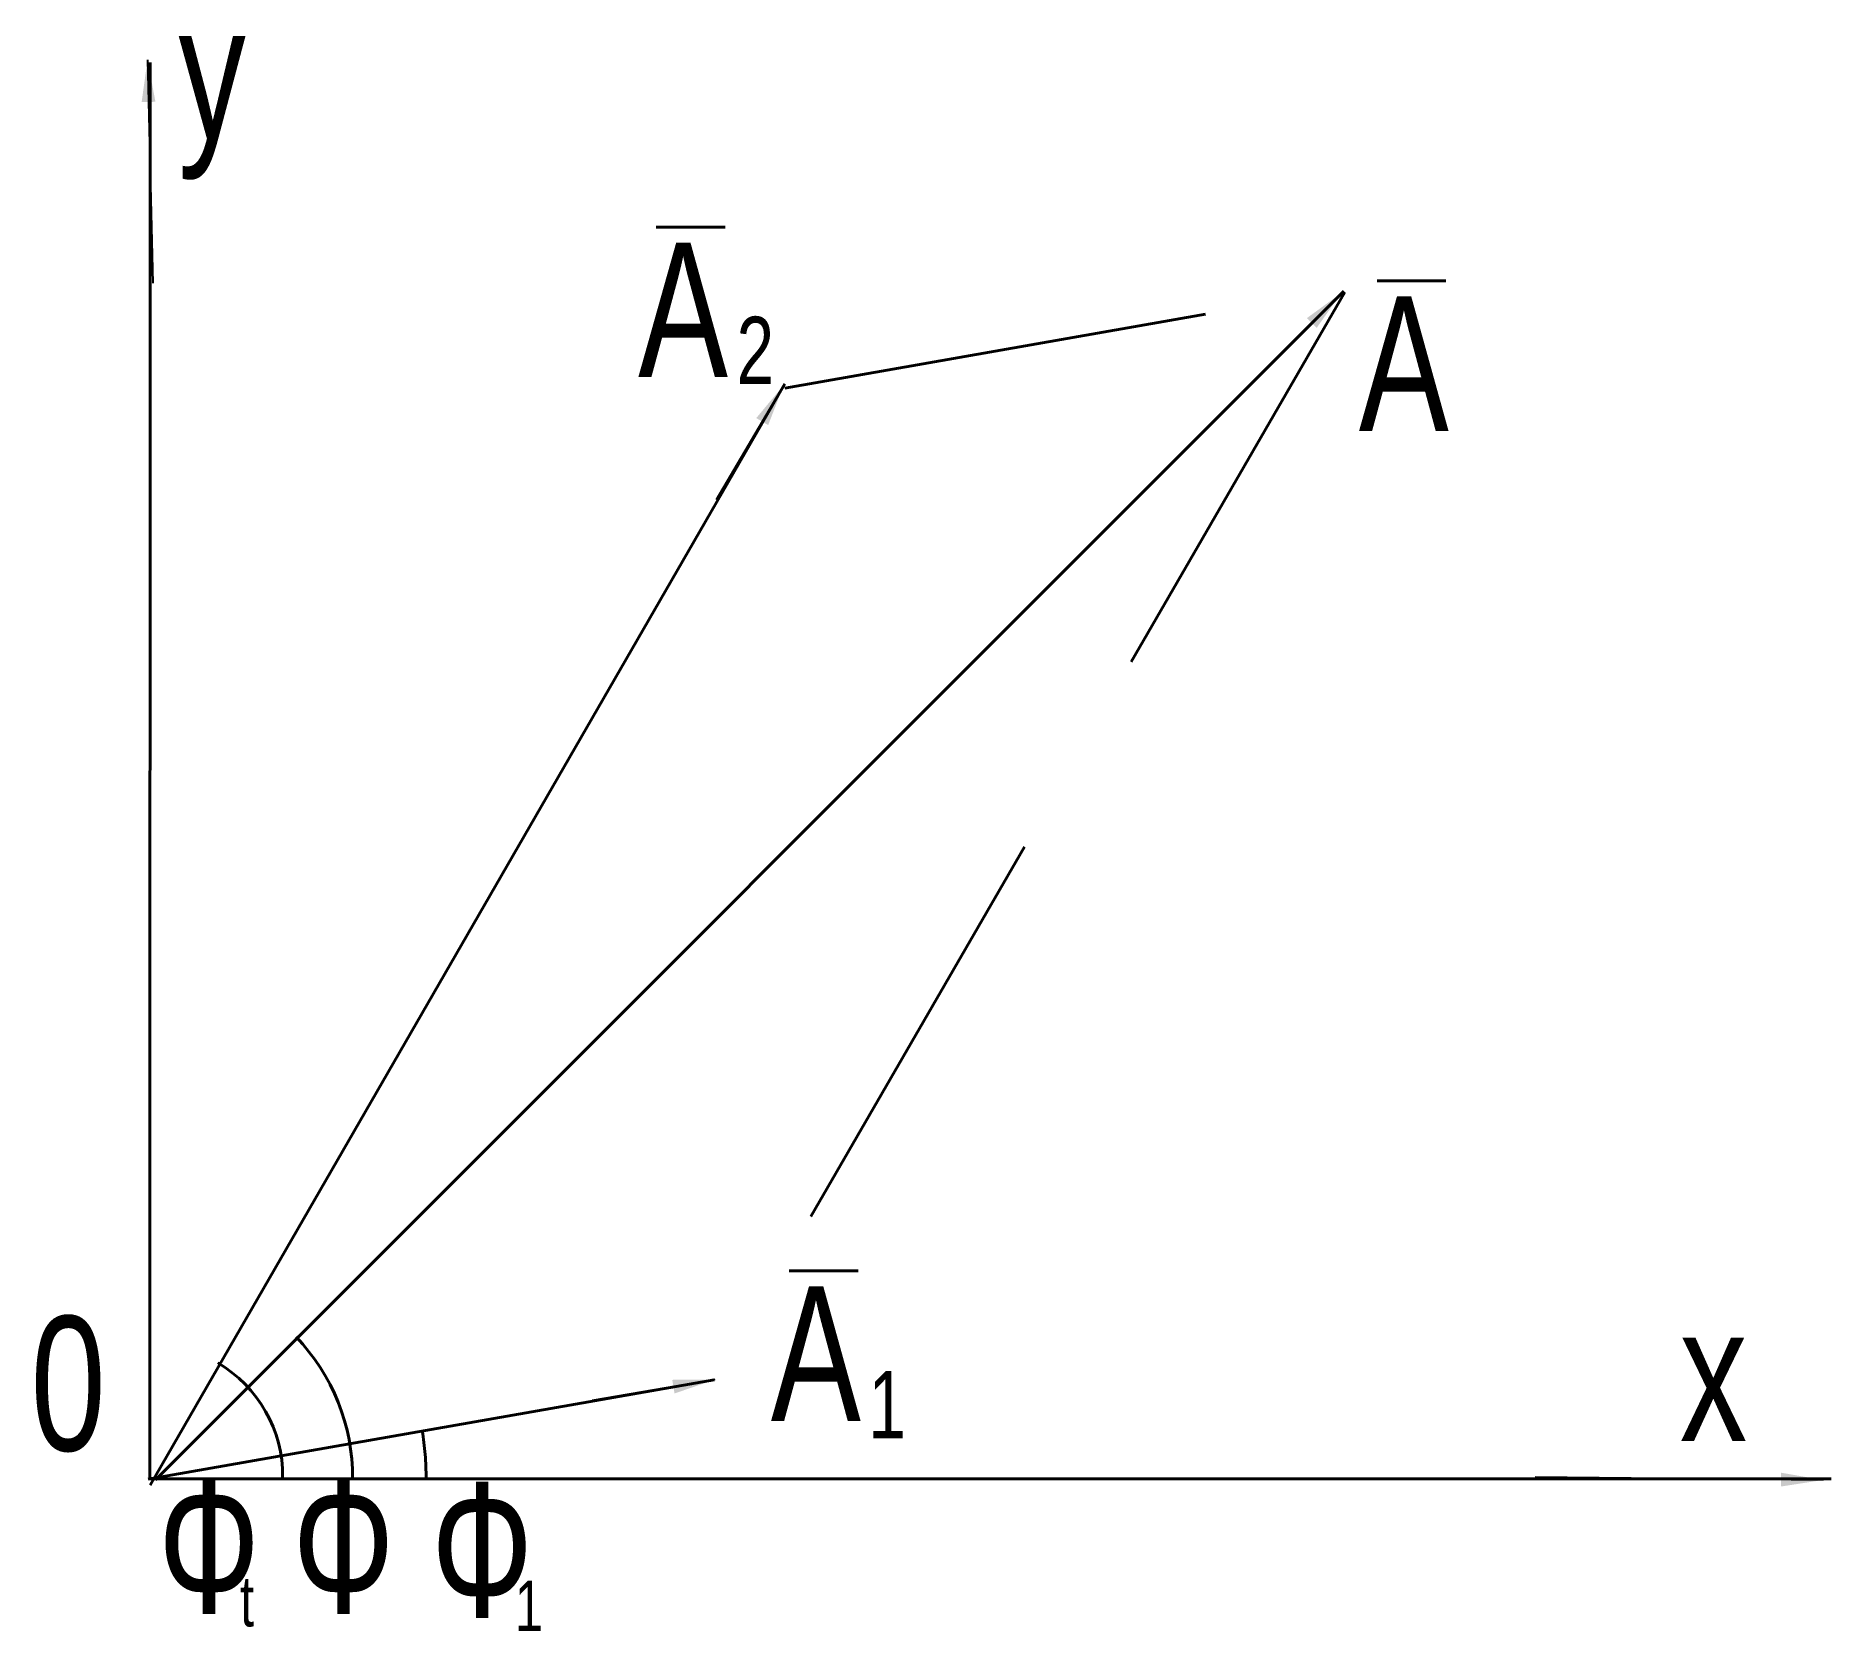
# Model space of a CAD drawing. Header units: millimetres. Extents: x -7 to 100, y -9 to 86.
import ezdxf

# ---------------------------------------------------------------- set-up
doc = ezdxf.new("R2010")
doc.units = ezdxf.units.MM
doc.linetypes.add('DASHEDX2', pattern=[38.1, 25.4, -12.7])
doc.layers.get('0').update_dxf_attribs({"linetype": 'CONTINUOUS', "lineweight": 0})
doc.styles.get("Standard").update_dxf_attribs({"font": 'txt', "width": 0.75})
doc.dimstyles.get("Standard").update_dxf_attribs({"dimtxt": 2.5, "dimasz": 2.5, "dimexe": 1.25, "dimexo": 0.625, "dimtad": 1, "dimtxsty": 'Standard', "dimcen": 2.5, "dimadec": 0, "dimazin": 0, "dimtfac": 1, "dimtmove": 0, "dimatfit": 3, "dimfxl": 1, "dimarcsym": 0})

msp = doc.modelspace()

# ---------------------------------------------------------------- linework, layer by layer
at = {"linetype": 'CONTINUOUS', "lineweight": 40}
for p, q in [((-0.03, -0.23), (0, 84)), ((0.31, -0.31), (71.02, 70.4)), ((0, -0.63), (37.76, 64.9)), ((-0.13, -0.26), (33.55, 5.64)), ((0, -0.25), (100, -0.25))]:
    msp.add_line(p, q, dxfattribs=at)
at = {"linetype": 'DASHEDX2', "lineweight": 40}
for p, q in [((34.2, 74.21), (30.11, 74.21)), ((77.08, 71.01), (72.99, 71.01)), ((71.07, 70.35), (33.62, 5.51)), ((37.76, 64.64), (70.53, 70.4)), ((42.11, 12.12), (38.01, 12.12))]:
    msp.add_line(p, q, dxfattribs=at)
for centre, radius, start, end in [((0, -0.16), 12.04, 359.6129, 43.9088), ((0.08, -0.08), 7.8, 359.4032, 59.6209), ((0, -0.1), 16.41, 359.5364, 9.5072)]:
    msp.add_arc(centre, radius, start, end, dxfattribs=at)

# ---------------------------------------------------------------- texts
at = {"linetype": 'DASHEDX2', "lineweight": 40, "width": 100, "attachment_point": 5}
for s, insert, char_height in [('y', (3.68, 82.24), 8), ('A', (31.7, 69.29), 8), ('A', (74.58, 66.09), 8), ('2', (36, 66.88), 4), ('A', (39.6, 7.2), 8), ('0', (-4.88, 5.37), 8), ('x', (93, 6), 8), ('1', (43.84, 4.16), 4), ('Ф', (3.5, -4.25), 8), ('Ф', (11.5, -4.25), 8), ('Ф', (19.75, -4.5), 8), ('t', (5.76, -7.55), 3), ('1', (22.53, -7.81), 3)]:
    msp.add_mtext(s, dxfattribs=dict(at, insert=insert, char_height=char_height))

# ---------------------------------------------------------------- leaders
at = {"linetype": 'DASHEDX2', "lineweight": 40}
for points in [[(-0.16, 84.16), (0.16, 70.88)], [(70.86, 70.29), (64.23, 63.57)], [(37.68, 64.8), (33.67, 58)], [(33.59, 5.65), (26.3, 4.42)], [(99.52, -0.32), (82.4, -0.16)]]:
    msp.add_leader(points, dimstyle='Standard', dxfattribs=at)

doc.saveas('drawing.dxf')
